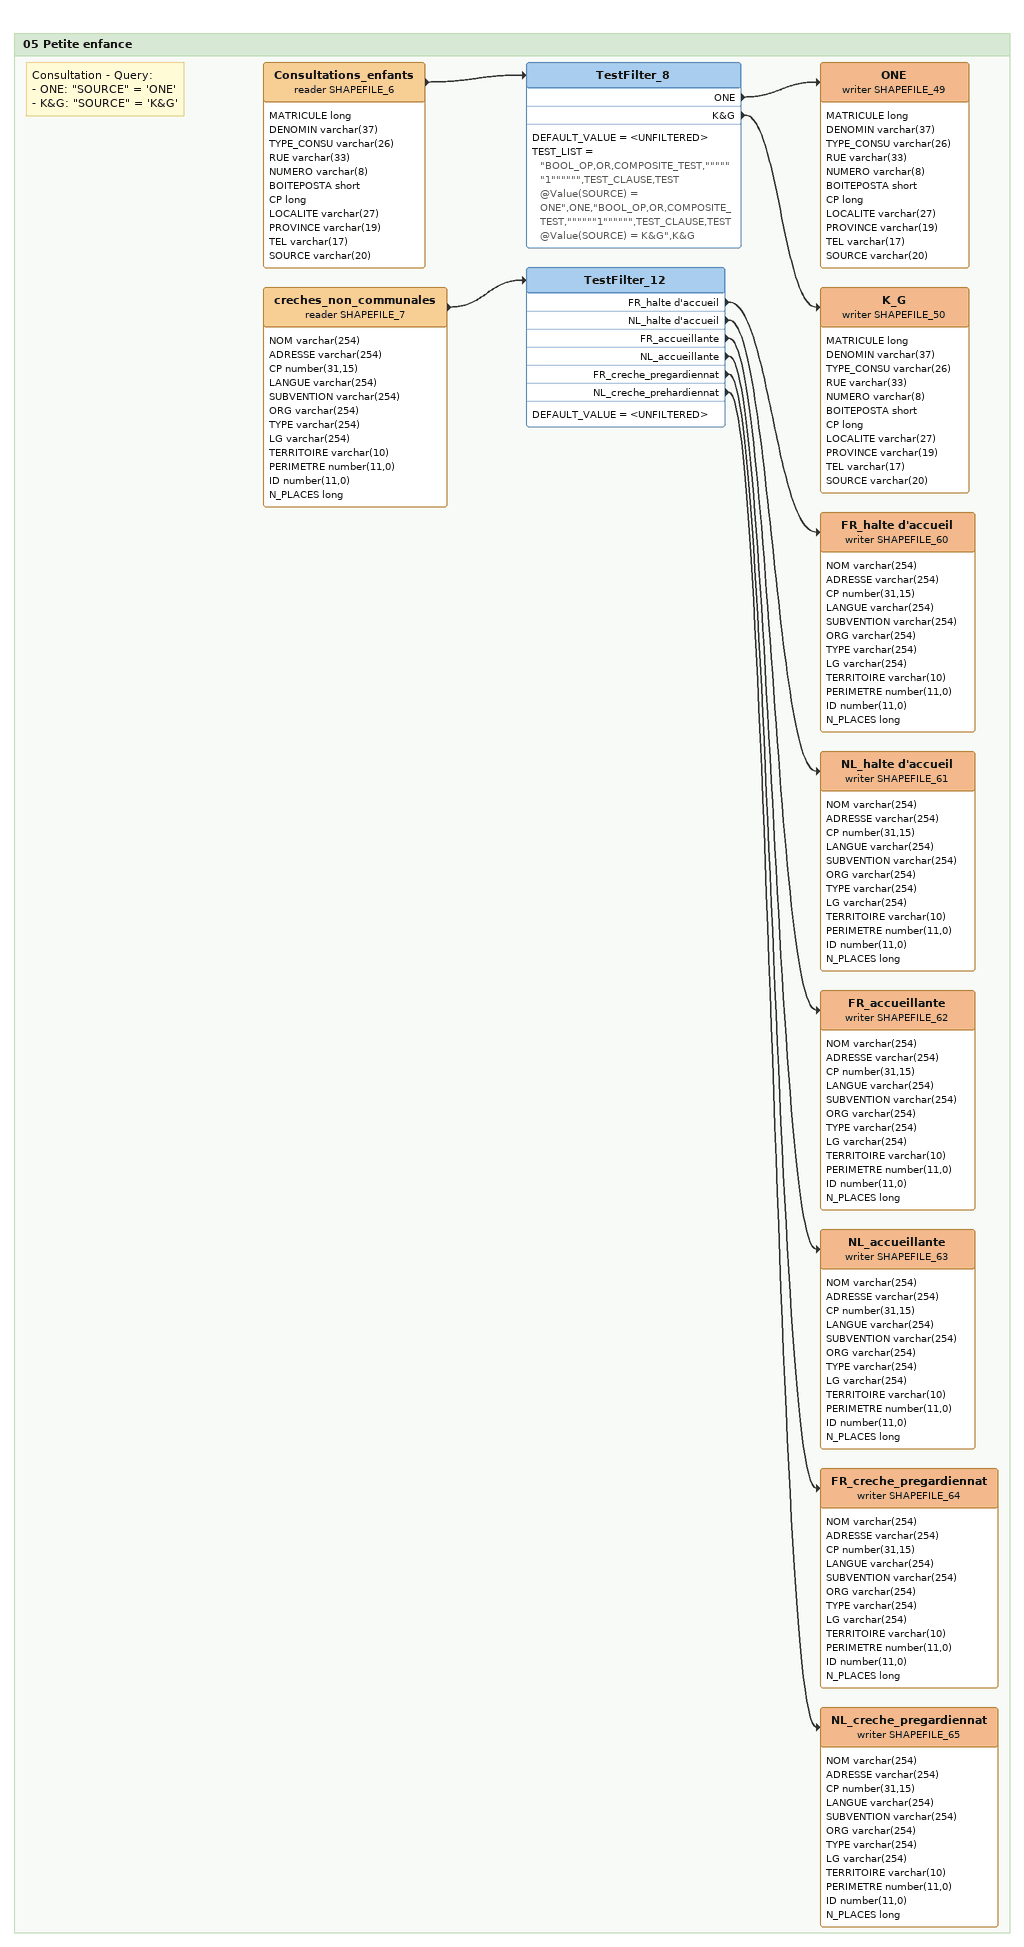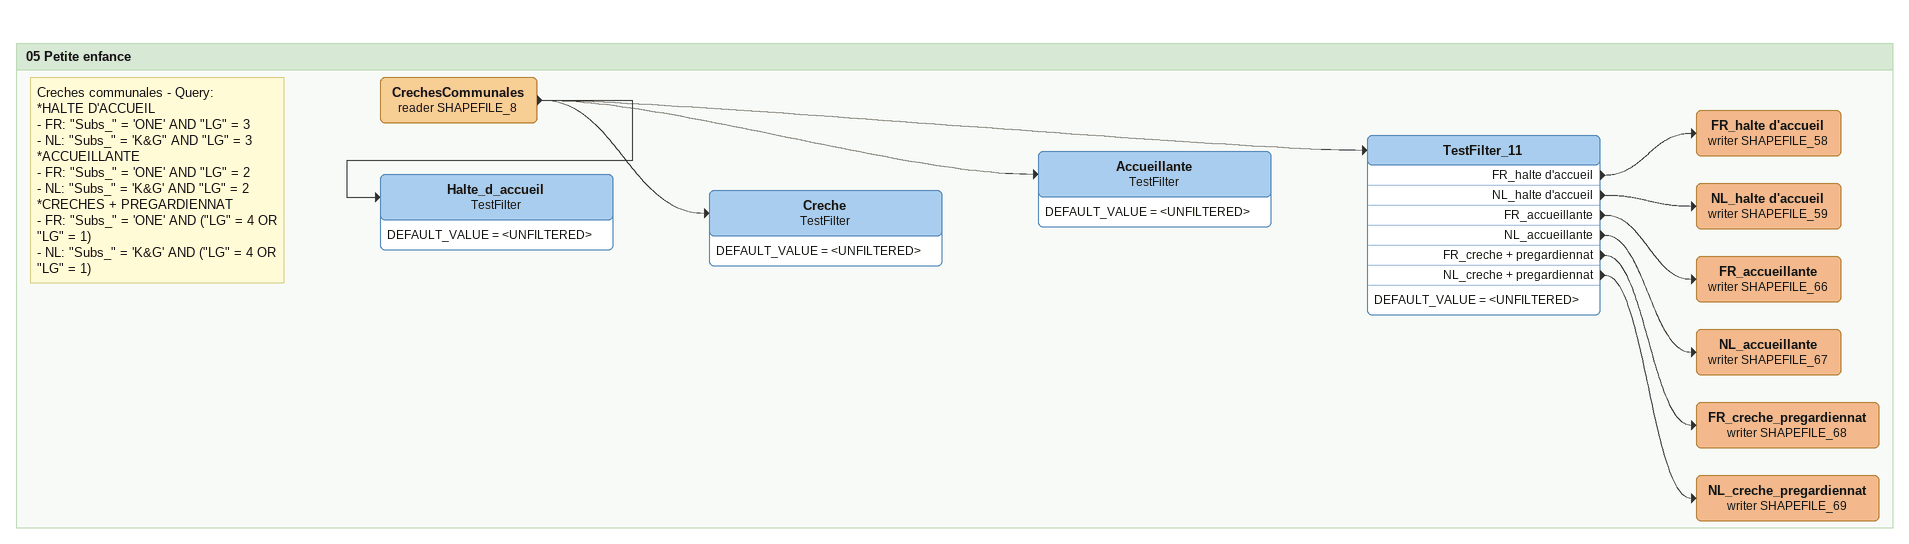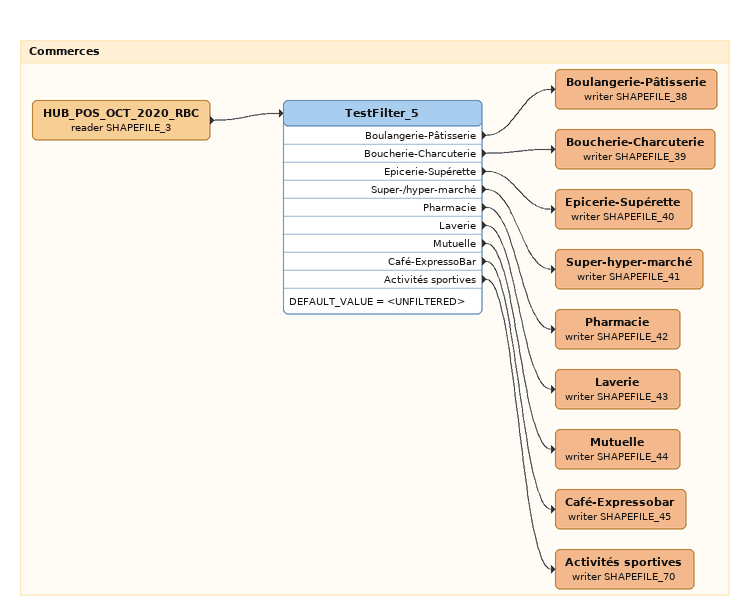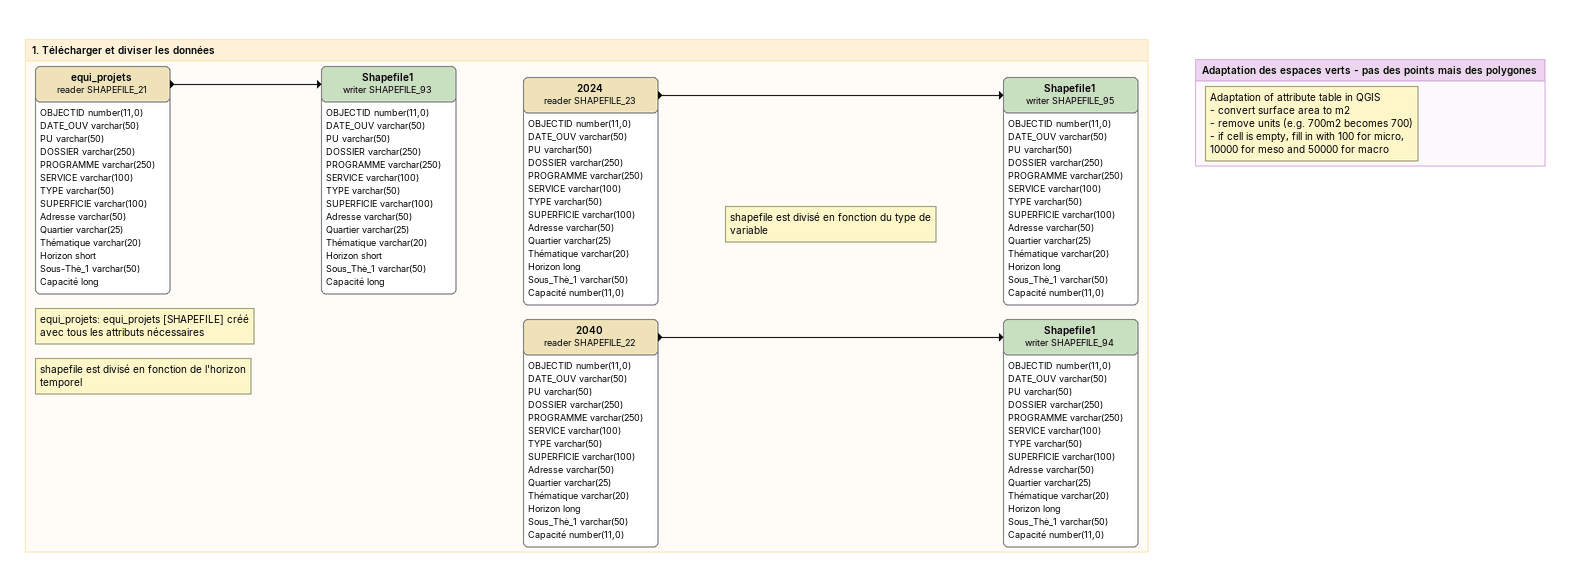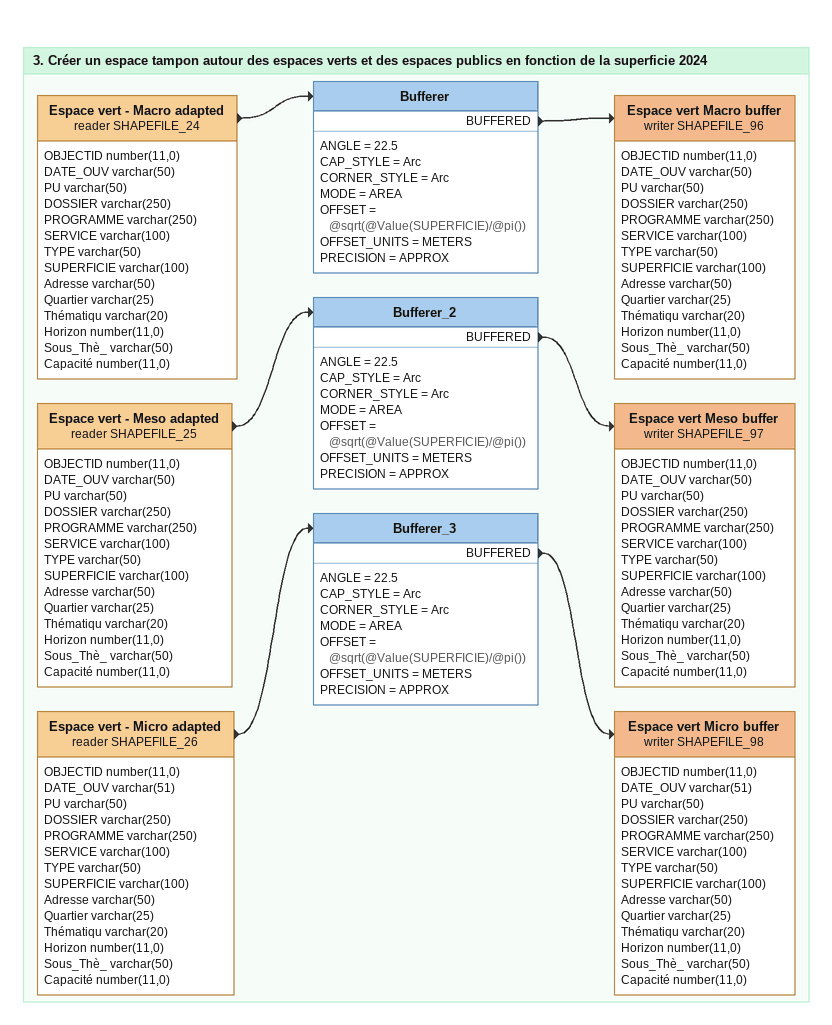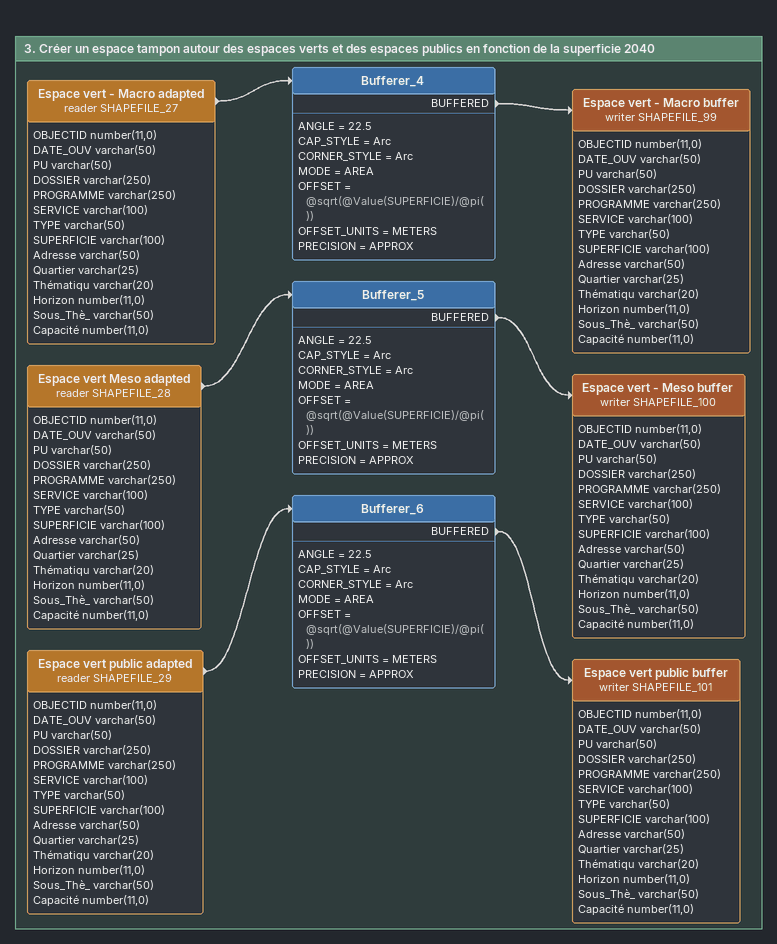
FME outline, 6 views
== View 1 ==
Bookmark: 05 Petite enfance
Note: Consultation - Query: / - ONE: "SOURCE" = 'ONE' / - K&G: "SOURCE" = 'K&G'
Consultations_enfants (reader SHAPEFILE_6)
    attributes: MATRICULE long, DENOMIN varchar(37), TYPE_CONSU varchar(26), RUE varchar(33), NUMERO varchar(8), BOITEPOSTA short, CP long, LOCALITE varchar(27), PROVINCE varchar(19), TEL varchar(17), SOURCE varchar(20)
    -> TestFilter_8
TestFilter_8
    DEFAULT_VALUE = <UNFILTERED>
    TEST_LIST = "BOOL_OP,OR,COMPOSITE_TEST,""""""1"""""",TEST_CLAUSE,TEST @Value(SOURCE) = ONE",ONE,"BOOL_OP,OR,COMPOSITE_TEST,""""""1"""""",TEST_CLAUSE,TEST @Value(SOURCE) = K&G",K&G
    ONE -> ONE (writer SHAPEFILE_49)
    K&G -> K_G (writer SHAPEFILE_50)
ONE (writer SHAPEFILE_49)
    attributes: MATRICULE long, DENOMIN varchar(37), TYPE_CONSU varchar(26), RUE varchar(33), NUMERO varchar(8), BOITEPOSTA short, CP long, LOCALITE varchar(27), PROVINCE varchar(19), TEL varchar(17), SOURCE varchar(20)
K_G (writer SHAPEFILE_50)
    attributes: MATRICULE long, DENOMIN varchar(37), TYPE_CONSU varchar(26), RUE varchar(33), NUMERO varchar(8), BOITEPOSTA short, CP long, LOCALITE varchar(27), PROVINCE varchar(19), TEL varchar(17), SOURCE varchar(20)
creches_non_communales (reader SHAPEFILE_7)
    attributes: NOM varchar(254), ADRESSE varchar(254), CP number(31,15), LANGUE varchar(254), SUBVENTION varchar(254), ORG varchar(254), TYPE varchar(254), LG varchar(254), TERRITOIRE varchar(10), PERIMETRE number(11,0), ID number(11,0), N_PLACES long
    -> TestFilter_12
TestFilter_12
    DEFAULT_VALUE = <UNFILTERED>
    FR_halte d'accueil -> FR_halte d'accueil (writer SHAPEFILE_60)
    NL_halte d'accueil -> NL_halte d'accueil (writer SHAPEFILE_61)
    FR_accueillante -> FR_accueillante (writer SHAPEFILE_62)
    NL_accueillante -> NL_accueillante (writer SHAPEFILE_63)
    FR_creche_pregardiennat -> FR_creche_pregardiennat (writer SHAPEFILE_64)
    NL_creche_prehardiennat -> NL_creche_pregardiennat (writer SHAPEFILE_65)
FR_halte d'accueil (writer SHAPEFILE_60)
    attributes: NOM varchar(254), ADRESSE varchar(254), CP number(31,15), LANGUE varchar(254), SUBVENTION varchar(254), ORG varchar(254), TYPE varchar(254), LG varchar(254), TERRITOIRE varchar(10), PERIMETRE number(11,0), ID number(11,0), N_PLACES long
NL_halte d'accueil (writer SHAPEFILE_61)
    attributes: NOM varchar(254), ADRESSE varchar(254), CP number(31,15), LANGUE varchar(254), SUBVENTION varchar(254), ORG varchar(254), TYPE varchar(254), LG varchar(254), TERRITOIRE varchar(10), PERIMETRE number(11,0), ID number(11,0), N_PLACES long
FR_accueillante (writer SHAPEFILE_62)
    attributes: NOM varchar(254), ADRESSE varchar(254), CP number(31,15), LANGUE varchar(254), SUBVENTION varchar(254), ORG varchar(254), TYPE varchar(254), LG varchar(254), TERRITOIRE varchar(10), PERIMETRE number(11,0), ID number(11,0), N_PLACES long
NL_accueillante (writer SHAPEFILE_63)
    attributes: NOM varchar(254), ADRESSE varchar(254), CP number(31,15), LANGUE varchar(254), SUBVENTION varchar(254), ORG varchar(254), TYPE varchar(254), LG varchar(254), TERRITOIRE varchar(10), PERIMETRE number(11,0), ID number(11,0), N_PLACES long
FR_creche_pregardiennat (writer SHAPEFILE_64)
    attributes: NOM varchar(254), ADRESSE varchar(254), CP number(31,15), LANGUE varchar(254), SUBVENTION varchar(254), ORG varchar(254), TYPE varchar(254), LG varchar(254), TERRITOIRE varchar(10), PERIMETRE number(11,0), ID number(11,0), N_PLACES long
NL_creche_pregardiennat (writer SHAPEFILE_65)
    attributes: NOM varchar(254), ADRESSE varchar(254), CP number(31,15), LANGUE varchar(254), SUBVENTION varchar(254), ORG varchar(254), TYPE varchar(254), LG varchar(254), TERRITOIRE varchar(10), PERIMETRE number(11,0), ID number(11,0), N_PLACES long

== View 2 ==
Bookmark: 05 Petite enfance
CrechesCommunales (reader SHAPEFILE_8)
    -> TestFilter_11
    -> Halte_d_accueil
    -> Accueillante
    -> Creche
TestFilter_11
    DEFAULT_VALUE = <UNFILTERED>
    FR_halte d'accueil -> FR_halte d'accueil (writer SHAPEFILE_58)
    NL_halte d'accueil -> NL_halte d'accueil (writer SHAPEFILE_59)
    FR_accueillante -> FR_accueillante (writer SHAPEFILE_66)
    NL_accueillante -> NL_accueillante (writer SHAPEFILE_67)
    FR_creche + pregardiennat -> FR_creche_pregardiennat (writer SHAPEFILE_68)
    NL_creche + pregardiennat -> NL_creche_pregardiennat (writer SHAPEFILE_69)
FR_halte d'accueil (writer SHAPEFILE_58)
NL_halte d'accueil (writer SHAPEFILE_59)
FR_accueillante (writer SHAPEFILE_66)
NL_accueillante (writer SHAPEFILE_67)
FR_creche_pregardiennat (writer SHAPEFILE_68)
NL_creche_pregardiennat (writer SHAPEFILE_69)
Accueillante: TestFilter
    DEFAULT_VALUE = <UNFILTERED>
Note: Creches communales - Query: / *HALTE D'ACCUEIL / - FR: "Subs_" = 'ONE' AND "LG" = 3 / - NL: "Subs_" = 'K&G" AND "LG" = 3 / *ACCUEILLANTE / - FR: "Subs_" = 'ONE' AND "LG" = 2 / - NL: "Subs_" = 'K&G' AND "LG" = 2 / *CRECHES + PREGARDIENNAT / - FR: "Subs_" = 'ONE' AND ("LG" = 4 OR "LG" = 1) / - NL: "Subs_" = 'K&G' AND ("LG" = 4 OR "LG" = 1)
Halte_d_accueil: TestFilter
    DEFAULT_VALUE = <UNFILTERED>
Creche: TestFilter
    DEFAULT_VALUE = <UNFILTERED>

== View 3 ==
Bookmark: Commerces
HUB_POS_OCT_2020_RBC (reader SHAPEFILE_3)
    -> TestFilter_5
TestFilter_5
    DEFAULT_VALUE = <UNFILTERED>
    Boulangerie-Pâtisserie -> Boulangerie-Pâtisserie (writer SHAPEFILE_38)
    Boucherie-Charcuterie -> Boucherie-Charcuterie (writer SHAPEFILE_39)
    Epicerie-Supérette -> Epicerie-Supérette (writer SHAPEFILE_40)
    Super-/hyper-marché -> Super-hyper-marché (writer SHAPEFILE_41)
    Pharmacie -> Pharmacie (writer SHAPEFILE_42)
    Laverie -> Laverie (writer SHAPEFILE_43)
    Mutuelle -> Mutuelle (writer SHAPEFILE_44)
    Café-ExpressoBar -> Café-Expressobar (writer SHAPEFILE_45)
    Activités sportives -> Activités sportives (writer SHAPEFILE_70)
Boulangerie-Pâtisserie (writer SHAPEFILE_38)
Boucherie-Charcuterie (writer SHAPEFILE_39)
Epicerie-Supérette (writer SHAPEFILE_40)
Super-hyper-marché (writer SHAPEFILE_41)
Pharmacie (writer SHAPEFILE_42)
Laverie (writer SHAPEFILE_43)
Mutuelle (writer SHAPEFILE_44)
Café-Expressobar (writer SHAPEFILE_45)
Activités sportives (writer SHAPEFILE_70)

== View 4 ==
Bookmark: 1. Télécharger et diviser les données
Note: equi_projets: equi_projets [SHAPEFILE] créé avec tous les attributs nécessaires
Note: shapefile est divisé en fonction de l'horizon temporel
equi_projets (reader SHAPEFILE_21)
    attributes: OBJECTID number(11,0), DATE_OUV varchar(50), PU varchar(50), DOSSIER varchar(250), PROGRAMME varchar(250), SERVICE varchar(100), TYPE varchar(50), SUPERFICIE varchar(100), Adresse varchar(50), Quartier varchar(25), Thématique varchar(20), Horizon short, Sous-Thè_1 varchar(50), Capacité long
    -> Shapefile1 (writer SHAPEFILE_93)
Shapefile1 (writer SHAPEFILE_93)
    attributes: OBJECTID number(11,0), DATE_OUV varchar(50), PU varchar(50), DOSSIER varchar(250), PROGRAMME varchar(250), SERVICE varchar(100), TYPE varchar(50), SUPERFICIE varchar(100), Adresse varchar(50), Quartier varchar(25), Thématique varchar(20), Horizon short, Sous_Thè_1 varchar(50), Capacité long
2024 (reader SHAPEFILE_23)
    attributes: OBJECTID number(11,0), DATE_OUV varchar(50), PU varchar(50), DOSSIER varchar(250), PROGRAMME varchar(250), SERVICE varchar(100), TYPE varchar(50), SUPERFICIE varchar(100), Adresse varchar(50), Quartier varchar(25), Thématique varchar(20), Horizon long, Sous_Thè_1 varchar(50), Capacité number(11,0)
    -> Shapefile1 (writer SHAPEFILE_95)
Shapefile1 (writer SHAPEFILE_95)
    attributes: OBJECTID number(11,0), DATE_OUV varchar(50), PU varchar(50), DOSSIER varchar(250), PROGRAMME varchar(250), SERVICE varchar(100), TYPE varchar(50), SUPERFICIE varchar(100), Adresse varchar(50), Quartier varchar(25), Thématique varchar(20), Horizon long, Sous_Thè_1 varchar(50), Capacité number(11,0)
Note: shapefile est divisé en fonction du type de variable
2040 (reader SHAPEFILE_22)
    attributes: OBJECTID number(11,0), DATE_OUV varchar(50), PU varchar(50), DOSSIER varchar(250), PROGRAMME varchar(250), SERVICE varchar(100), TYPE varchar(50), SUPERFICIE varchar(100), Adresse varchar(50), Quartier varchar(25), Thématique varchar(20), Horizon long, Sous_Thè_1 varchar(50), Capacité number(11,0)
    -> Shapefile1 (writer SHAPEFILE_94)
Shapefile1 (writer SHAPEFILE_94)
    attributes: OBJECTID number(11,0), DATE_OUV varchar(50), PU varchar(50), DOSSIER varchar(250), PROGRAMME varchar(250), SERVICE varchar(100), TYPE varchar(50), SUPERFICIE varchar(100), Adresse varchar(50), Quartier varchar(25), Thématique varchar(20), Horizon long, Sous_Thè_1 varchar(50), Capacité number(11,0)

Bookmark: Adaptation des espaces verts - pas des points mais des polygones
Note: Adaptation of attribute table in QGIS / - convert surface area to m2 / - remove units (e.g. 700m2 becomes 700) / - if cell is empty, fill in with 100 for micro, 10000 for meso and 50000 for macro

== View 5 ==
Bookmark: 3. Créer un espace tampon autour des espaces verts et des espaces publics en fonction de la superficie 2024
Espace vert - Macro adapted (reader SHAPEFILE_24)
    attributes: OBJECTID number(11,0), DATE_OUV varchar(50), PU varchar(50), DOSSIER varchar(250), PROGRAMME varchar(250), SERVICE varchar(100), TYPE varchar(50), SUPERFICIE varchar(100), Adresse varchar(50), Quartier varchar(25), Thématiqu varchar(20), Horizon number(11,0), Sous_Thè_ varchar(50), Capacité number(11,0)
    -> Bufferer
Bufferer
    ANGLE = 22.5
    CAP_STYLE = Arc
    CORNER_STYLE = Arc
    MODE = AREA
    OFFSET = @sqrt(@Value(SUPERFICIE)/@pi())
    OFFSET_UNITS = METERS
    PRECISION = APPROX
    BUFFERED -> Espace vert Macro buffer (writer SHAPEFILE_96)
Espace vert Macro buffer (writer SHAPEFILE_96)
    attributes: OBJECTID number(11,0), DATE_OUV varchar(50), PU varchar(50), DOSSIER varchar(250), PROGRAMME varchar(250), SERVICE varchar(100), TYPE varchar(50), SUPERFICIE varchar(100), Adresse varchar(50), Quartier varchar(25), Thématiqu varchar(20), Horizon number(11,0), Sous_Thè_ varchar(50), Capacité number(11,0)
Espace vert - Meso adapted (reader SHAPEFILE_25)
    attributes: OBJECTID number(11,0), DATE_OUV varchar(50), PU varchar(50), DOSSIER varchar(250), PROGRAMME varchar(250), SERVICE varchar(100), TYPE varchar(50), SUPERFICIE varchar(100), Adresse varchar(50), Quartier varchar(25), Thématiqu varchar(20), Horizon number(11,0), Sous_Thè_ varchar(50), Capacité number(11,0)
    -> Bufferer_2
Bufferer_2
    ANGLE = 22.5
    CAP_STYLE = Arc
    CORNER_STYLE = Arc
    MODE = AREA
    OFFSET = @sqrt(@Value(SUPERFICIE)/@pi())
    OFFSET_UNITS = METERS
    PRECISION = APPROX
    BUFFERED -> Espace vert Meso buffer (writer SHAPEFILE_97)
Espace vert Meso buffer (writer SHAPEFILE_97)
    attributes: OBJECTID number(11,0), DATE_OUV varchar(50), PU varchar(50), DOSSIER varchar(250), PROGRAMME varchar(250), SERVICE varchar(100), TYPE varchar(50), SUPERFICIE varchar(100), Adresse varchar(50), Quartier varchar(25), Thématiqu varchar(20), Horizon number(11,0), Sous_Thè_ varchar(50), Capacité number(11,0)
Espace vert - Micro adapted (reader SHAPEFILE_26)
    attributes: OBJECTID number(11,0), DATE_OUV varchar(51), PU varchar(50), DOSSIER varchar(250), PROGRAMME varchar(250), SERVICE varchar(100), TYPE varchar(50), SUPERFICIE varchar(100), Adresse varchar(50), Quartier varchar(25), Thématiqu varchar(20), Horizon number(11,0), Sous_Thè_ varchar(50), Capacité number(11,0)
    -> Bufferer_3
Bufferer_3
    ANGLE = 22.5
    CAP_STYLE = Arc
    CORNER_STYLE = Arc
    MODE = AREA
    OFFSET = @sqrt(@Value(SUPERFICIE)/@pi())
    OFFSET_UNITS = METERS
    PRECISION = APPROX
    BUFFERED -> Espace vert Micro buffer (writer SHAPEFILE_98)
Espace vert Micro buffer (writer SHAPEFILE_98)
    attributes: OBJECTID number(11,0), DATE_OUV varchar(51), PU varchar(50), DOSSIER varchar(250), PROGRAMME varchar(250), SERVICE varchar(100), TYPE varchar(50), SUPERFICIE varchar(100), Adresse varchar(50), Quartier varchar(25), Thématiqu varchar(20), Horizon number(11,0), Sous_Thè_ varchar(50), Capacité number(11,0)

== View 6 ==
Bookmark: 3. Créer un espace tampon autour des espaces verts et des espaces publics en fonction de la superficie 2040
Espace vert - Macro adapted (reader SHAPEFILE_27)
    attributes: OBJECTID number(11,0), DATE_OUV varchar(50), PU varchar(50), DOSSIER varchar(250), PROGRAMME varchar(250), SERVICE varchar(100), TYPE varchar(50), SUPERFICIE varchar(100), Adresse varchar(50), Quartier varchar(25), Thématiqu varchar(20), Horizon number(11,0), Sous_Thè_ varchar(50), Capacité number(11,0)
    -> Bufferer_4
Bufferer_4
    ANGLE = 22.5
    CAP_STYLE = Arc
    CORNER_STYLE = Arc
    MODE = AREA
    OFFSET = @sqrt(@Value(SUPERFICIE)/@pi())
    OFFSET_UNITS = METERS
    PRECISION = APPROX
    BUFFERED -> Espace vert - Macro buffer (writer SHAPEFILE_99)
Espace vert - Macro buffer (writer SHAPEFILE_99)
    attributes: OBJECTID number(11,0), DATE_OUV varchar(50), PU varchar(50), DOSSIER varchar(250), PROGRAMME varchar(250), SERVICE varchar(100), TYPE varchar(50), SUPERFICIE varchar(100), Adresse varchar(50), Quartier varchar(25), Thématiqu varchar(20), Horizon number(11,0), Sous_Thè_ varchar(50), Capacité number(11,0)
Espace vert Meso adapted (reader SHAPEFILE_28)
    attributes: OBJECTID number(11,0), DATE_OUV varchar(50), PU varchar(50), DOSSIER varchar(250), PROGRAMME varchar(250), SERVICE varchar(100), TYPE varchar(50), SUPERFICIE varchar(100), Adresse varchar(50), Quartier varchar(25), Thématiqu varchar(20), Horizon number(11,0), Sous_Thè_ varchar(50), Capacité number(11,0)
    -> Bufferer_5
Bufferer_5
    ANGLE = 22.5
    CAP_STYLE = Arc
    CORNER_STYLE = Arc
    MODE = AREA
    OFFSET = @sqrt(@Value(SUPERFICIE)/@pi())
    OFFSET_UNITS = METERS
    PRECISION = APPROX
    BUFFERED -> Espace vert - Meso buffer (writer SHAPEFILE_100)
Espace vert - Meso buffer (writer SHAPEFILE_100)
    attributes: OBJECTID number(11,0), DATE_OUV varchar(50), PU varchar(50), DOSSIER varchar(250), PROGRAMME varchar(250), SERVICE varchar(100), TYPE varchar(50), SUPERFICIE varchar(100), Adresse varchar(50), Quartier varchar(25), Thématiqu varchar(20), Horizon number(11,0), Sous_Thè_ varchar(50), Capacité number(11,0)
Espace vert public adapted (reader SHAPEFILE_29)
    attributes: OBJECTID number(11,0), DATE_OUV varchar(50), PU varchar(50), DOSSIER varchar(250), PROGRAMME varchar(250), SERVICE varchar(100), TYPE varchar(50), SUPERFICIE varchar(100), Adresse varchar(50), Quartier varchar(25), Thématiqu varchar(20), Horizon number(11,0), Sous_Thè_ varchar(50), Capacité number(11,0)
    -> Bufferer_6
Bufferer_6
    ANGLE = 22.5
    CAP_STYLE = Arc
    CORNER_STYLE = Arc
    MODE = AREA
    OFFSET = @sqrt(@Value(SUPERFICIE)/@pi())
    OFFSET_UNITS = METERS
    PRECISION = APPROX
    BUFFERED -> Espace vert public buffer (writer SHAPEFILE_101)
Espace vert public buffer (writer SHAPEFILE_101)
    attributes: OBJECTID number(11,0), DATE_OUV varchar(50), PU varchar(50), DOSSIER varchar(250), PROGRAMME varchar(250), SERVICE varchar(100), TYPE varchar(50), SUPERFICIE varchar(100), Adresse varchar(50), Quartier varchar(25), Thématiqu varchar(20), Horizon number(11,0), Sous_Thè_ varchar(50), Capacité number(11,0)
